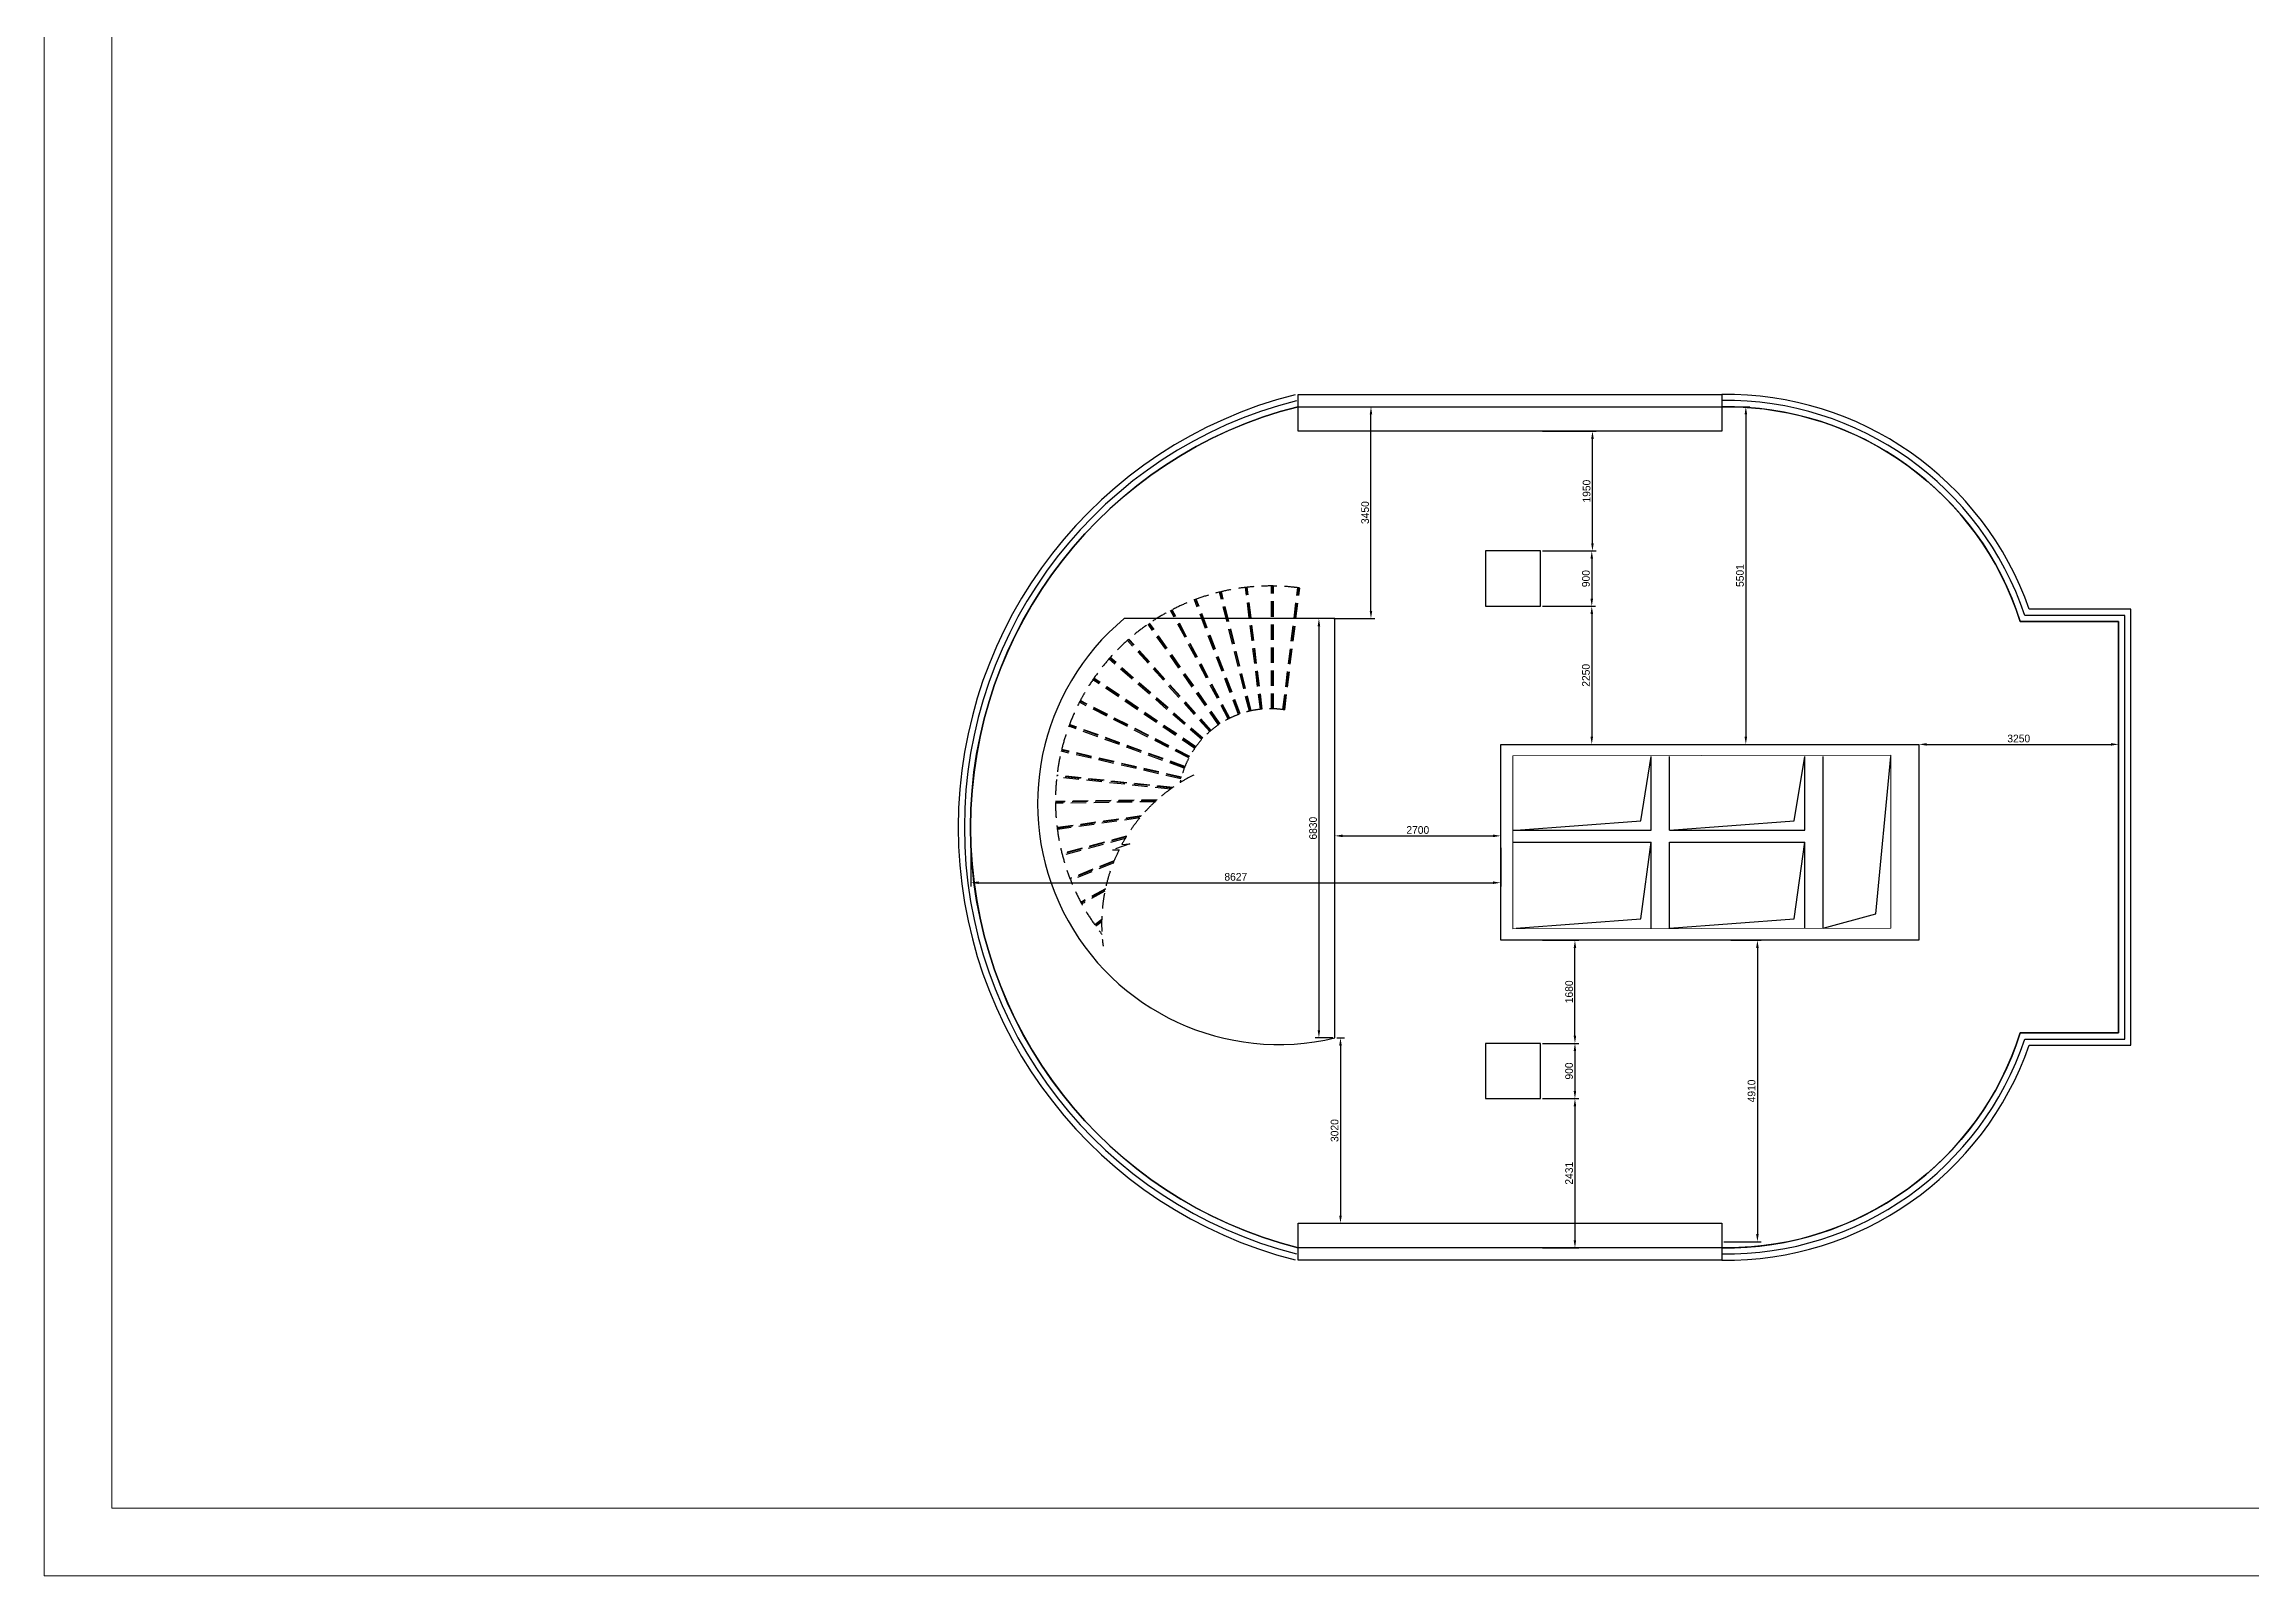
# Model space of a CAD drawing. Header units: millimetres. Extents: x 1175437 to 1258597, y 68435 to 127241.
# Drawn here: x 1175437 to 1211383, y 68435 to 93383 of the extents above; entities that cross this region are included whole.
import ezdxf

# ---------------------------------------------------------------- set-up
doc = ezdxf.new("R2010")
doc.units = ezdxf.units.MM
doc.linetypes.add('HIDDEN', pattern=[0.375, 0.25, -0.125])
doc.layers.add('Baca', color=7, linetype='Continuous')
doc.layers.add('Divar-esas', color=7, linetype='Continuous')

msp = doc.modelspace()

# ---------------------------------------------------------------- linework, layer by layer
at = {"color": 0, "lineweight": -2, "transparency": 16777216}
for p, q in [((1196438, 87478), (1197103, 87478)), ((1197041, 84153), (1197041, 87353)), ((1202785, 87478), (1203207, 87478)), ((1203144, 87353), (1203144, 82103)), ((1199835, 87078), (1200709, 87078)), ((1200647, 85253), (1200647, 86953)), ((1199835, 85128), (1200699, 85128)), ((1199835, 85128), (1200709, 85128)), ((1200636, 85003), (1200636, 84353)), ((1199835, 84228), (1200699, 84228)), ((1199835, 84228), (1200699, 84228)), ((1196376, 84028), (1196131, 84028)), ((1196193, 83903), (1196193, 77323)), ((1196438, 84028), (1197103, 84028)), ((1200636, 84103), (1200636, 82103)), ((1199835, 81978), (1200699, 81978)), ((1202785, 81978), (1203207, 81978)), ((1206088, 81978), (1209088, 81978)), ((1209213, 82009), (1209213, 82040)), ((1205963, 81947), (1205963, 81915)), ((1196453, 80228), (1196453, 80550)), ((1199153, 80228), (1199153, 80550)), ((1190527, 80292), (1190527, 79662)), ((1196578, 80488), (1199028, 80488)), ((1199153, 80292), (1199153, 79662)), ((1190652, 79725), (1199028, 79725)), ((1199835, 78788), (1200424, 78788)), ((1202901, 78788), (1203396, 78788)), ((1200362, 77233), (1200362, 78663)), ((1203333, 78663), (1203333, 74003)), ((1196422, 77198), (1196131, 77198)), ((1196485, 77198), (1196607, 77198)), ((1196544, 77073), (1196544, 74303)), ((1199835, 77108), (1200424, 77108)), ((1199835, 77108), (1200424, 77108)), ((1200362, 76983), (1200362, 76333)), ((1199835, 76208), (1200424, 76208)), ((1199835, 76208), (1200424, 76208)), ((1200362, 76083), (1200362, 73902)), ((1196485, 74178), (1196607, 74178)), ((1199835, 73777), (1200424, 73777)), ((1202785, 73878), (1203396, 73878))]:
    msp.add_line(p, q, dxfattribs=at)
at = {"color": 18, "linetype": 'HIDDEN', "lineweight": -3, "ltscale": 1000, "true_color": 0x000000}
for p, q in [((1195241, 82549), (1194997, 84534)), ((1195260, 82552), (1195017, 84537)), ((1195270, 82553), (1195027, 84538)), ((1195423, 82558), (1195423, 84558)), ((1195443, 82558), (1195443, 84558)), ((1195453, 82558), (1195453, 84558)), ((1195606, 82544), (1195850, 84529)), ((1195626, 82541), (1195870, 84527)), ((1195636, 82540), (1195880, 84525)), ((1194717, 82392), (1193778, 84158)), ((1194735, 82401), (1193796, 84167)), ((1194743, 82406), (1193804, 84172)), ((1194885, 82465), (1194168, 84333)), ((1194903, 82473), (1194187, 84340)), ((1194913, 82476), (1194196, 84343)), ((1195060, 82518), (1194576, 84459)), ((1195079, 82523), (1194596, 84464)), ((1195089, 82525), (1194605, 84466)), ((1194559, 82298), (1193412, 83936)), ((1194576, 82310), (1193429, 83948)), ((1194584, 82315), (1193437, 83954)), ((1194415, 82186), (1193076, 83672)), ((1194429, 82199), (1193091, 83686)), ((1194437, 82206), (1193099, 83692)), ((1194182, 81930), (1192524, 83048)), ((1194188, 81938), (1192530, 83057)), ((1194285, 82057), (1192775, 83369)), ((1194298, 82072), (1192788, 83384)), ((1194304, 82080), (1192795, 83392)), ((1194085, 81775), (1192303, 82683)), ((1194090, 81783), (1192308, 82691)), ((1194171, 81913), (1192513, 83032)), ((1194076, 81757), (1192294, 82665)), ((1194001, 81590), (1192121, 82274)), ((1194008, 81609), (1192128, 82293)), ((1194011, 81618), (1192132, 82302)), ((1193946, 81415), (1191998, 81865)), ((1193951, 81434), (1192002, 81884)), ((1193953, 81444), (1192004, 81894)), ((1193776, 81249), (1191925, 81444)), ((1193801, 81267), (1191927, 81464)), ((1193813, 81275), (1191928, 81473)), ((1193561, 81076), (1191903, 81047)), ((1193549, 81066), (1191903, 81037)), ((1193527, 81045), (1191904, 81017)), ((1193304, 80813), (1191931, 80620)), ((1193294, 80802), (1191932, 80610)), ((1193275, 80779), (1191935, 80591)), ((1193062, 80482), (1192010, 80200)), ((1193055, 80470), (1192012, 80191)), ((1193040, 80445), (1192018, 80171)), ((1192859, 80084), (1192140, 79793)), ((1192853, 80071), (1192143, 79784)), ((1192843, 80045), (1192151, 79765)), ((1192716, 79626), (1192318, 79405)), ((1192714, 79613), (1192323, 79396)), ((1192708, 79587), (1192333, 79379)), ((1192656, 79124), (1192543, 79041)), ((1192656, 79111), (1192548, 79033)), ((1192656, 79086), (1192560, 79017))]:
    msp.add_line(p, q, dxfattribs=at)
at = {"color": 251, "lineweight": 5, "true_color": 0x636466}
msp.add_lwpolyline([(1175437, 68435), (1258597, 68435), (1258597, 127241), (1175437, 127241), (1175437, 68435)], dxfattribs=at)
msp.add_lwpolyline([(1176537, 69535), (1257497, 69535), (1257497, 126141), (1176537, 126141)], close=True, dxfattribs=at)
at = {"color": 1, "lineweight": 30}
msp.add_lwpolyline([(1207613, 83978), (1209213, 83978), (1209213, 77278), (1207613, 77278, -0.326644), (1202827, 73777), (1195853, 73777, -0.778549), (1195853, 87478), (1202827, 87478, -0.326686), (1207613, 83978, -0.155151)], format="xyb", dxfattribs=at)
at = {"color": 18, "lineweight": -3, "true_color": 0x000000}
for points in [[(1195853, 87678), (1202753, 87678), (1202753, 87078), (1195853, 87078), (1195853, 87678)], [(1198903, 85128), (1198903, 84228), (1199803, 84228), (1199803, 85128), (1198903, 85128)], [(1199153, 78788), (1199153, 81978), (1205963, 81978), (1205963, 78788), (1199153, 78788)], [(1198903, 77108), (1198903, 76208), (1199803, 76208), (1199803, 77108), (1198903, 77108)], [(1195853, 74178), (1202753, 74178), (1202753, 73578), (1195853, 73578), (1195853, 74178)]]:
    msp.add_lwpolyline(points, dxfattribs=at)
at = {"color": 5, "lineweight": -3}
for points in [[(1202751, 73578, 0.322906), (1207758, 77078), (1209413, 77078), (1209413, 84178), (1207758, 84178, 0.322906), (1202751, 87678, 0.322906)], [(1202752, 73678, 0.326727), (1207686, 77178), (1209313, 77178), (1209313, 84078), (1207686, 84078, 0.326727), (1202752, 87578, 0.326727)], [(1202753, 73778, 0.330691), (1207613, 77278), (1209213, 77278), (1209213, 83978), (1207613, 83978, 0.330691), (1202753, 87478)]]:
    msp.add_lwpolyline(points, format="xyb", dxfattribs=at)
at = {"color": 18, "lineweight": -3, "true_color": 0x000000}
msp.add_lwpolyline([(1196453, 77198), (1196453, 84028), (1193023, 84028, 0.793015)], format="xyb", close=True, dxfattribs=at)
at = {"lineweight": 5}
msp.add_lwpolyline([(1199353, 78973), (1199353, 81793), (1205503, 81803), (1205503, 78983)], close=True, dxfattribs=at)
at = {"color": 18, "linetype": 'HIDDEN', "lineweight": -3, "ltscale": 1000, "true_color": 0x000000}
msp.add_lwpolyline([(1192985, 80349), (1193116, 80360), (1192833, 80261), (1192939, 80261)], dxfattribs=at)
at = {"color": 5, "lineweight": -3}
for radius in [7266, 7166, 7066]:
    msp.add_arc((1197586, 80628), radius, 104.1928, 255.8072, dxfattribs=at)
at = {"color": 18, "linetype": 'HIDDEN', "lineweight": -3, "ltscale": 1000, "true_color": 0x000000}
for centre, radius, start, end in [((1195403, 81058), 3500, 82.1815, 218.4025), ((1195403, 81058), 1500, 81.0898, 168.5938), ((1195366, 79054), 2711, 116.5647, 151.4443), ((1195366, 79054), 2711, 153.559, 187.6791)]:
    msp.add_arc(centre, radius, start, end, dxfattribs=at)
at = {"color": 0, "transparency": 16777216}
for points in [[(1197020, 87353), (1197061, 87353), (1197041, 87478)], [(1203124, 87353), (1203165, 87353), (1203144, 87478)], [(1200626, 86953), (1200668, 86953), (1200647, 87078)], [(1200626, 85253), (1200668, 85253), (1200647, 85128)], [(1200615, 85003), (1200657, 85003), (1200636, 85128)], [(1197020, 84153), (1197061, 84153), (1197041, 84028)], [(1200615, 84353), (1200657, 84353), (1200636, 84228)], [(1200615, 84103), (1200657, 84103), (1200636, 84228)], [(1196172, 83903), (1196214, 83903), (1196193, 84028)], [(1200615, 82103), (1200657, 82103), (1200636, 81978)], [(1203124, 82103), (1203165, 82103), (1203144, 81978)], [(1206088, 81999), (1206088, 81957), (1205963, 81978)], [(1209088, 81999), (1209088, 81957), (1209213, 81978)], [(1196578, 80509), (1196578, 80467), (1196453, 80488)], [(1199028, 80509), (1199028, 80467), (1199153, 80488)], [(1190652, 79746), (1190652, 79704), (1190527, 79725)], [(1199028, 79746), (1199028, 79704), (1199153, 79725)], [(1200341, 78663), (1200382, 78663), (1200362, 78788)], [(1203312, 78663), (1203354, 78663), (1203333, 78788)], [(1196172, 77323), (1196214, 77323), (1196193, 77198)], [(1196523, 77073), (1196565, 77073), (1196544, 77198)], [(1200341, 77233), (1200382, 77233), (1200362, 77108)], [(1200341, 76983), (1200382, 76983), (1200362, 77108)], [(1200341, 76333), (1200382, 76333), (1200362, 76208)], [(1200341, 76083), (1200382, 76083), (1200362, 76208)], [(1196523, 74303), (1196565, 74303), (1196544, 74178)], [(1200341, 73902), (1200382, 73902), (1200362, 73777)], [(1203312, 74003), (1203354, 74003), (1203333, 73878)]]:
    msp.add_solid(points, dxfattribs=at)
at = {"layer": 'Baca'}
for points in [[(1199403, 80583), (1201433, 80734), (1201603, 81783)], [(1201903, 80583), (1203933, 80734), (1204103, 81783)], [(1204403, 78983), (1205259, 79219), (1205503, 81783)], [(1199403, 78983), (1201433, 79134), (1201603, 80383)], [(1201903, 78983), (1203933, 79134), (1204103, 80383)]]:
    msp.add_lwpolyline(points, dxfattribs=at)
at = {"layer": 'Divar-esas'}
for p, q in [((1201603, 80583), (1201603, 81783)), ((1201903, 80583), (1201903, 81783)), ((1204103, 80583), (1204103, 81783)), ((1204403, 78983), (1204403, 81783)), ((1199353, 80583), (1201603, 80583)), ((1201903, 80583), (1204103, 80583)), ((1199353, 80383), (1201603, 80383)), ((1201603, 78983), (1201603, 80383)), ((1201903, 80383), (1204103, 80383)), ((1201903, 78983), (1201903, 80383)), ((1204103, 78983), (1204103, 80383))]:
    msp.add_line(p, q, dxfattribs=at)

# ---------------------------------------------------------------- texts
at = {"color": 0, "transparency": 16777216, "char_height": 125, "attachment_point": 5, "rotation": 90}
for s, insert in [('1950', (1200552, 86103)), ('3450', (1196946, 85753)), ('5501', (1203049, 84728)), ('900', (1200541, 84678)), ('2250', (1200541, 83103)), ('6830', (1196098, 80613)), ('1680', (1200267, 77948)), ('900', (1200267, 76658)), ('4910', (1203238, 76333)), ('3020', (1196449, 75688)), ('2431', (1200267, 74993))]:
    msp.add_mtext(s, dxfattribs=dict(at, insert=insert))
at = {"color": 0, "transparency": 16777216, "char_height": 125, "attachment_point": 5}
for s, insert in [('3250', (1207588, 82073)), ('2700', (1197803, 80583)), ('8627', (1194840, 79820))]:
    msp.add_mtext(s, dxfattribs=dict(at, insert=insert))

doc.saveas('drawing.dxf')
